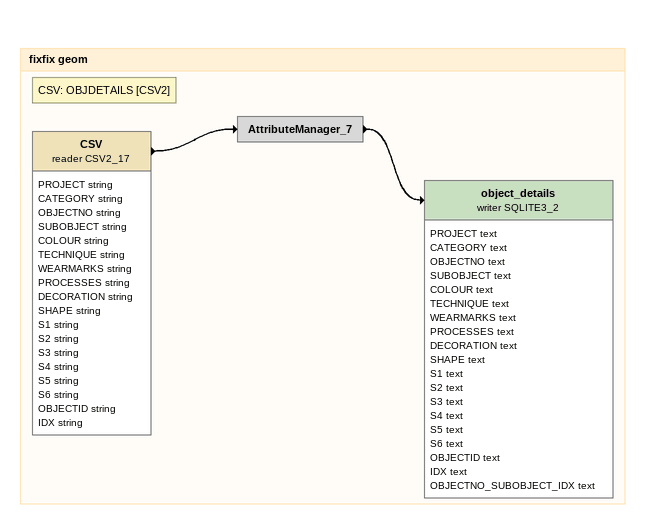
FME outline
Bookmark: fixfix geom
Note: CSV: OBJDETAILS [CSV2]
CSV (reader CSV2_17)
    attributes: PROJECT string, CATEGORY string, OBJECTNO string, SUBOBJECT string, COLOUR string, TECHNIQUE string, WEARMARKS string, PROCESSES string, DECORATION string, SHAPE string, S1 string, S2 string, S3 string, S4 string, S5 string, S6 string, OBJECTID string, IDX string
    -> AttributeManager_7
AttributeManager_7
    -> object_details (writer SQLITE3_2)
object_details (writer SQLITE3_2)
    attributes: PROJECT text, CATEGORY text, OBJECTNO text, SUBOBJECT text, COLOUR text, TECHNIQUE text, WEARMARKS text, PROCESSES text, DECORATION text, SHAPE text, S1 text, S2 text, S3 text, S4 text, S5 text, S6 text, OBJECTID text, IDX text, OBJECTNO_SUBOBJECT_IDX text
